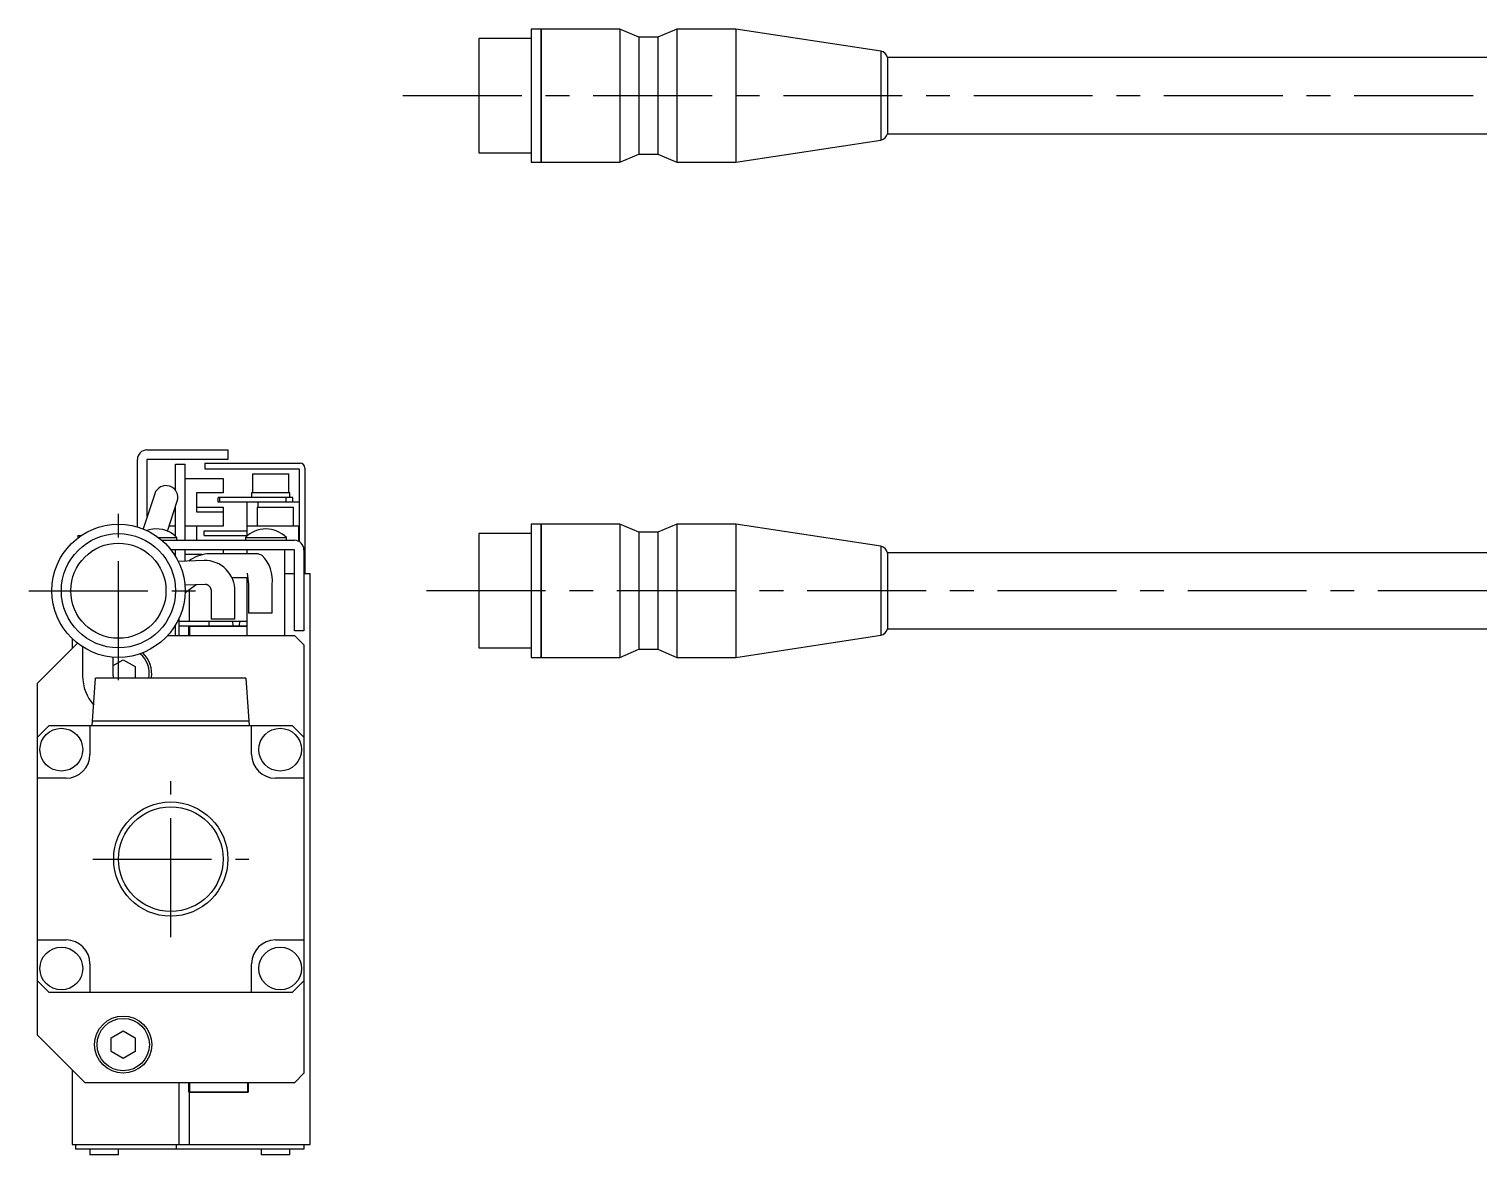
# Model space of a CAD drawing. Extents: x -228 to 421, y 17 to 294.
# Drawn here: x -227.9 to -75.5, y 173.7 to 292 of the extents above; entities that cross this region are included whole.
import ezdxf

# ---------------------------------------------------------------- set-up
doc = ezdxf.new("R2010")
doc.units = 0
doc.header["$LTSCALE"] = 10
doc.linetypes.add('CENTER', pattern=[2, 1.25, -0.25, 0.25, -0.25])
doc.layers.add('1', color=7, linetype='CONTINUOUS')

msp = doc.modelspace()

# ---------------------------------------------------------------- linework, layer by layer
at = {"layer": '1', "color": 7, "linetype": 'CONTINUOUS'}
for p, q in [((-175.130652, 292.048439), (-175.130652, 278.048441)), ((-174.13065, 292.048439), (-175.130652, 292.048439)), ((-174.13065, 292.048439), (-174.13065, 278.048441)), ((-174.08065, 292.048439), (-174.13065, 291.998439)), ((-174.08065, 292.048439), (-174.08065, 278.048441)), ((-165.82365, 292.048439), (-174.08065, 292.048439)), ((-165.82365, 292.048439), (-165.82365, 278.048441)), ((-163.82365, 291.19844), (-165.82365, 292.048439)), ((-163.82365, 291.19844), (-163.82365, 278.89844)), ((-161.82365, 291.19844), (-163.82365, 291.19844)), ((-159.82365, 292.048439), (-161.82365, 291.19844)), ((-161.82365, 291.19844), (-161.82365, 278.89844)), ((-159.82365, 292.048439), (-159.82365, 278.048441)), ((-153.630651, 292.048439), (-159.82365, 292.048439)), ((-153.630651, 292.048439), (-153.630651, 278.048441)), ((-138.396668, 289.732766), (-153.630651, 292.048439)), ((-180.630653, 291.048438), (-180.630653, 279.048442)), ((-175.130652, 291.048438), (-180.630653, 291.048438)), ((-138.396668, 289.732766), (-138.396668, 280.364115)), ((-137.672994, 289.04844), (-137.672994, 281.04844)), ((-52.630651, 289.04844), (-137.672994, 289.04844)), ((-137.672994, 281.04844), (-55.130654, 281.04844)), ((-180.630653, 279.048442), (-175.130652, 279.048442)), ((-153.630651, 278.048441), (-138.396668, 280.364115)), ((-175.130652, 278.048441), (-174.13065, 278.048441)), ((-174.13065, 278.098441), (-174.08065, 278.048441)), ((-174.08065, 278.048441), (-165.82365, 278.048441)), ((-165.82365, 278.048441), (-163.82365, 278.89844)), ((-163.82365, 278.89844), (-161.82365, 278.89844)), ((-161.82365, 278.89844), (-159.82365, 278.048441)), ((-159.82365, 278.048441), (-153.630651, 278.048441)), ((-215.528617, 247.811658), (-207.028617, 247.811658)), ((-207.028617, 247.811658), (-207.028617, 246.811658)), ((-216.528617, 239.719861), (-216.528617, 246.811658)), ((-215.528617, 246.811658), (-215.528617, 240.701376)), ((-207.028617, 246.811658), (-215.528617, 246.811658)), ((-212.528617, 246.311658), (-211.528617, 246.311658)), ((-212.528617, 243.561658), (-212.528617, 246.311658)), ((-211.528617, 238.311658), (-211.528617, 246.311658)), ((-209.428617, 246.411658), (-209.428617, 245.811658)), ((-209.428617, 246.411658), (-199.428617, 246.411658)), ((-209.428617, 245.811658), (-199.528617, 245.811658)), ((-199.528617, 245.811658), (-199.528617, 238.177684)), ((-198.928617, 245.911658), (-198.928617, 234.811658)), ((-211.528617, 244.811658), (-207.528617, 244.811658)), ((-207.528617, 244.811658), (-207.528617, 243.311658)), ((-204.428617, 245.311658), (-200.628617, 245.311658)), ((-204.428617, 245.311658), (-204.428617, 243.311658)), ((-200.628617, 243.311658), (-200.628617, 245.311658)), ((-214.717438, 243.19793), (-215.91695, 239.506209)), ((-213.363095, 239.275996), (-212.339797, 242.425387)), ((-210.328617, 243.311658), (-210.328617, 241.311658)), ((-207.528617, 243.311658), (-210.328617, 243.311658)), ((-208.032274, 242.311658), (-208.032274, 242.811658)), ((-200.180627, 242.811658), (-208.032274, 242.811658)), ((-207.875481, 242.311658), (-207.875481, 242.811658)), ((-200.528617, 243.311658), (-204.528617, 243.311658)), ((-204.528617, 243.311658), (-204.528617, 242.811658)), ((-200.913828, 242.311658), (-200.913828, 242.811658)), ((-200.528617, 242.811658), (-200.528617, 243.311658)), ((-200.180627, 242.311658), (-200.180627, 242.811658)), ((-212.528617, 238.747726), (-212.528617, 241.844257)), ((-210.328617, 241.811658), (-207.528617, 241.811658)), ((-210.328617, 241.311658), (-207.528617, 241.311658)), ((-199.528617, 242.311658), (-208.032274, 242.311658)), ((-207.528617, 241.811658), (-207.528617, 239.811658)), ((-205.028617, 242.311658), (-205.028617, 238.747726)), ((-203.928617, 241.811658), (-203.928617, 239.811658)), ((-203.928617, 241.811658), (-200.128617, 241.811658)), ((-203.882492, 242.311658), (-203.882492, 241.811658)), ((-200.128617, 239.811658), (-200.128617, 241.811658)), ((-212.528617, 239.811658), (-213.189048, 239.811658)), ((-207.528617, 239.811658), (-211.528617, 239.811658)), ((-210.328617, 239.811658), (-210.328617, 238.311658)), ((-209.528617, 238.811658), (-209.528617, 239.311658)), ((-209.528617, 239.311658), (-205.028617, 239.311658)), ((-199.528617, 239.811658), (-205.028617, 239.811658)), ((-199.578617, 238.204687), (-199.578617, 239.811658)), ((-175.130652, 240.011657), (-175.130652, 226.011659)), ((-174.13065, 240.011657), (-175.130652, 240.011657)), ((-174.13065, 240.011657), (-174.13065, 226.011659)), ((-174.08065, 240.011657), (-174.13065, 239.961657)), ((-174.08065, 240.011657), (-174.08065, 226.011659)), ((-165.82365, 240.011657), (-174.08065, 240.011657)), ((-165.82365, 240.011657), (-165.82365, 226.011659)), ((-163.82365, 239.161658), (-165.82365, 240.011657)), ((-159.82365, 240.011657), (-161.82365, 239.161658)), ((-159.82365, 240.011657), (-159.82365, 226.011659)), ((-153.630651, 240.011657), (-159.82365, 240.011657)), ((-153.630651, 240.011657), (-153.630651, 226.011659)), ((-138.396668, 237.695984), (-153.630651, 240.011657)), ((-222.778617, 238.811658), (-222.778617, 238.573806)), ((-222.778617, 238.811658), (-222.447799, 238.811658)), ((-214.318302, 238.603906), (-212.378617, 238.603906)), ((-213.955873, 238.311658), (-200.028617, 238.311658)), ((-212.378617, 238.311658), (-212.378617, 238.603906)), ((-209.528617, 238.811658), (-205.028617, 238.811658)), ((-205.178617, 238.603906), (-205.178617, 238.311658)), ((-205.178617, 238.603906), (-200.878617, 238.603906)), ((-200.878617, 238.311658), (-200.878617, 238.603906)), ((-180.630653, 239.011656), (-180.630653, 227.01166)), ((-175.130652, 239.011656), (-180.630653, 239.011656)), ((-163.82365, 239.161658), (-163.82365, 226.861658)), ((-161.82365, 239.161658), (-163.82365, 239.161658)), ((-161.82365, 239.161658), (-161.82365, 226.861658)), ((-200.028617, 237.311658), (-213.005033, 237.311658)), ((-212.528617, 236.617208), (-212.528617, 237.311658)), ((-211.528617, 236.122737), (-211.528617, 237.311658)), ((-209.753269, 236.811658), (-211.528617, 236.811658)), ((-209.194569, 236.901583), (-209.204162, 236.901554)), ((-204.130108, 236.901583), (-209.194569, 236.901583)), ((-207.528617, 237.311658), (-207.528617, 236.901583)), ((-205.028617, 237.311658), (-205.028617, 236.901583)), ((-204.003307, 236.895763), (-204.130108, 236.901583)), ((-203.855828, 236.874157), (-204.003307, 236.895763)), ((-203.709426, 236.836249), (-203.855828, 236.874157)), ((-203.565549, 236.781751), (-203.709426, 236.836249)), ((-203.425821, 236.71054), (-203.565549, 236.781751)), ((-201.028617, 228.311658), (-201.028617, 237.311658)), ((-200.028617, 228.811658), (-200.028617, 237.311658)), ((-199.028617, 237.311658), (-199.028617, 228.811658)), ((-138.396668, 237.695984), (-138.396668, 228.327333)), ((-137.672994, 237.011658), (-137.672994, 229.011658)), ((-55.130654, 237.011658), (-137.672994, 237.011658)), ((-209.513122, 236.19312), (-212.245598, 236.0977)), ((-205.011936, 234.872337), (-204.86247, 233.651583)), ((-201.028617, 234.811658), (-200.028617, 234.811658)), ((-199.028617, 234.811658), (-198.378617, 234.811658)), ((-198.378617, 174.811658), (-198.378617, 234.811658)), ((-211.555128, 233.620288), (-209.425874, 233.694643)), ((-211.014479, 233.189419), (-210.354946, 233.662433)), ((-209.425874, 233.694643), (-209.397145, 233.694846)), ((-209.397145, 233.694846), (-209.356169, 233.692362)), ((-209.356169, 233.692362), (-209.315433, 233.686634)), ((-209.315433, 233.686634), (-209.275646, 233.677838)), ((-209.275646, 233.677838), (-209.237376, 233.666298)), ((-209.237376, 233.666298), (-209.20095, 233.652385)), ((-209.20095, 233.652385), (-209.166487, 233.636449)), ((-209.166487, 233.636449), (-209.133967, 233.618779)), ((-209.133967, 233.618779), (-209.103304, 233.599599)), ((-209.103304, 233.599599), (-209.074391, 233.579084)), ((-209.074391, 233.579084), (-209.047123, 233.557366)), ((-209.047123, 233.557366), (-209.021405, 233.534552)), ((-209.021405, 233.534552), (-208.997159, 233.510728)), ((-208.997159, 233.510728), (-208.97432, 233.485968)), ((-208.97432, 233.485968), (-208.952839, 233.460335)), ((-208.952839, 233.460335), (-208.932674, 233.433888)), ((-208.932674, 233.433888), (-208.913795, 233.406678)), ((-208.913795, 233.406678), (-208.896181, 233.378756)), ((-208.896181, 233.378756), (-208.879814, 233.350171)), ((-208.879814, 233.350171), (-208.864684, 233.320972)), ((-208.864684, 233.320972), (-208.850782, 233.291204)), ((-208.850782, 233.291204), (-208.838105, 233.260916)), ((-208.838105, 233.260916), (-208.82665, 233.230155)), ((-208.82665, 233.230155), (-208.816417, 233.19897)), ((-208.816417, 233.19897), (-208.807405, 233.167408)), ((-206.610993, 234.401583), (-204.908903, 234.401583)), ((-205.028617, 234.401583), (-205.028617, 228.311658)), ((-204.86247, 233.651583), (-204.86247, 230.651583)), ((-202.36247, 230.651583), (-202.36247, 233.651583)), ((-211.531832, 232.799565), (-211.014479, 233.189419)), ((-211.099706, 233.125196), (-211.099706, 229.811658)), ((-208.807405, 233.167408), (-208.799617, 233.13552)), ((-208.799617, 233.13552), (-208.793054, 233.103355)), ((-208.793054, 233.103355), (-208.787716, 233.070964)), ((-208.787716, 233.070964), (-208.783605, 233.038398)), ((-208.783605, 233.038398), (-208.780721, 233.005708)), ((-208.780721, 233.005708), (-208.779063, 232.972947)), ((-208.779063, 232.972947), (-208.778617, 232.944957)), ((-208.778617, 232.944957), (-208.778617, 230.011658)), ((-206.278617, 230.011658), (-206.278617, 232.944957)), ((-212.134295, 228.311658), (-212.134295, 230.163391)), ((-202.36247, 230.651583), (-204.86247, 230.651583)), ((-212.528617, 228.311658), (-212.528617, 229.406109)), ((-212.134295, 229.811658), (-205.028617, 229.811658)), ((-212.134295, 229.311658), (-205.028617, 229.311658)), ((-211.112577, 229.309999), (-211.049695, 229.261658)), ((-211.112577, 228.311658), (-211.112577, 229.309999)), ((-211.049695, 229.261658), (-211.049695, 228.311658)), ((-205.028617, 229.261658), (-211.049695, 229.261658)), ((-209.028617, 229.811658), (-209.028617, 229.311658)), ((-206.278617, 230.011658), (-208.778617, 230.011658)), ((-206.533374, 229.811658), (-206.516572, 229.311658)), ((-205.786048, 229.311658), (-205.766798, 229.811658)), ((-199.028617, 228.811658), (-200.028617, 228.811658)), ((-137.672994, 229.011658), (-54.002434, 229.011658)), ((-222.841864, 227.498412), (-227.028617, 223.311658)), ((-223.378617, 227.964136), (-223.378617, 226.961658)), ((-222.293158, 227.110115), (-222.293158, 224.060188)), ((-213.341134, 228.311658), (-200.028617, 228.311658)), ((-199.028617, 227.311658), (-200.028617, 228.311658)), ((-199.028617, 227.311658), (-199.028617, 182.311658)), ((-153.630651, 226.011659), (-138.396668, 228.327333)), ((-219.093158, 224.060188), (-219.093158, 226.034461)), ((-219.093158, 225.140421), (-218.028617, 225.755034)), ((-218.028617, 225.755034), (-216.778617, 225.033346)), ((-180.630653, 227.01166), (-175.130652, 227.01166)), ((-175.130652, 226.011659), (-174.13065, 226.011659)), ((-174.13065, 226.061659), (-174.08065, 226.011659)), ((-174.08065, 226.011659), (-165.82365, 226.011659)), ((-165.82365, 226.011659), (-163.82365, 226.861658)), ((-163.82365, 226.861658), (-161.82365, 226.861658)), ((-161.82365, 226.861658), (-159.82365, 226.011659)), ((-159.82365, 226.011659), (-153.630651, 226.011659)), ((-216.778617, 225.033346), (-216.778617, 223.811658)), ((-227.028617, 186.311658), (-227.028617, 223.311658)), ((-221.278617, 218.811658), (-220.928987, 223.811658)), ((-205.128251, 223.811658), (-220.928983, 223.811658)), ((-205.128257, 223.811658), (-204.778617, 218.811658)), ((-225.828617, 218.811658), (-227.028617, 217.611658)), ((-200.228617, 218.811658), (-225.828617, 218.811658)), ((-221.528617, 218.811658), (-221.528617, 215.811658)), ((-204.813581, 219.311658), (-221.243654, 219.311658)), ((-204.528617, 215.811658), (-204.528617, 218.811658)), ((-199.028617, 217.611658), (-200.228617, 218.811658)), ((-224.028617, 213.311658), (-227.028617, 213.311658)), ((-199.028617, 213.311658), (-202.028617, 213.311658)), ((-227.028617, 196.311658), (-224.028617, 196.311658)), ((-202.028617, 196.311658), (-199.028617, 196.311658)), ((-221.528617, 193.811658), (-221.528617, 190.811658)), ((-204.528617, 190.811658), (-204.528617, 193.811658)), ((-227.028617, 192.011658), (-225.828617, 190.811658)), ((-225.828617, 190.811658), (-200.228617, 190.811658)), ((-200.228617, 190.811658), (-199.028617, 192.011658)), ((-227.028617, 186.311658), (-222.028617, 181.311658)), ((-219.278617, 186.033346), (-218.028617, 186.755034)), ((-219.278617, 184.589971), (-219.278617, 186.033346)), ((-218.028617, 186.755034), (-216.778617, 186.033346)), ((-216.778617, 186.033346), (-216.778617, 184.589971)), ((-218.028617, 183.868283), (-219.278617, 184.589971)), ((-216.778617, 184.589971), (-218.028617, 183.868283)), ((-223.378617, 182.661658), (-223.378617, 174.811658)), ((-200.028617, 181.311658), (-199.028617, 182.311658)), ((-200.028617, 181.311658), (-222.028617, 181.311658)), ((-212.134295, 174.811658), (-212.134295, 181.311658)), ((-211.113019, 180.311658), (-204.878276, 180.311658)), ((-211.112577, 180.313318), (-211.112577, 181.311658)), ((-211.049695, 180.361658), (-211.112577, 180.313318)), ((-211.099706, 180.311658), (-211.099706, 174.811658)), ((-211.049695, 181.311658), (-211.049695, 180.361658)), ((-211.049695, 180.361658), (-204.928265, 180.361658)), ((-204.928265, 180.361658), (-204.928265, 181.311658)), ((-204.891835, 180.313553), (-204.928265, 180.361658)), ((-204.891835, 181.311658), (-204.891835, 180.313553)), ((-204.878276, 181.311658), (-204.878276, 180.311658)), ((-223.378617, 174.811658), (-198.378617, 174.811658)), ((-223.028617, 174.811658), (-223.028617, 174.311658)), ((-199.028617, 174.311658), (-223.028617, 174.311658)), ((-221.528617, 174.311658), (-221.528617, 173.711658)), ((-218.528617, 173.711658), (-218.528617, 174.311658)), ((-212.425123, 174.311658), (-212.425123, 174.811658)), ((-203.528617, 174.311658), (-203.528617, 173.711658)), ((-200.528617, 173.711658), (-200.528617, 174.311658)), ((-199.028617, 174.811658), (-199.028617, 174.311658)), ((-218.528617, 173.711658), (-221.528617, 173.711658)), ((-200.528617, 173.711658), (-203.528617, 173.711658))]:
    msp.add_line(p, q, dxfattribs=at)
at = {"layer": '1', "color": 4, "linetype": 'CENTER'}
for p, q in [((-188.630654, 285.04844), (-38.630654, 285.04844)), ((-218.528617, 223.61166), (-218.528617, 242.411657)), ((-227.928616, 233.011658), (-209.128618, 233.011658)), ((-53.630654, 233.011658), (-188.630654, 233.011658)), ((-213.028617, 196.611658), (-213.028617, 213.011658)), ((-221.228617, 204.811658), (-204.828617, 204.811658))]:
    msp.add_line(p, q, dxfattribs=at)
at = {"layer": '1', "color": 9, "linetype": 'CONTINUOUS'}
msp.add_line((-209.028612, 229.811658), (-209.028612, 229.311658), dxfattribs=at)
at = {"layer": '1', "color": 7, "linetype": 'CONTINUOUS'}
for centre, radius in [((-218.528617, 233.011658), 6.999999), ((-218.528617, 233.011658), 5.999998), ((-218.528617, 233.011658), 5), ((-224.528617, 216.311658), 2.25), ((-201.528617, 216.311658), 2.25), ((-213.028617, 204.811658), 6), ((-213.028617, 204.811658), 5.5), ((-224.528617, 193.311658), 2.25), ((-201.528617, 193.311658), 2.25), ((-218.028617, 185.311658), 3), ((-218.028617, 185.311658), 2.75)]:
    msp.add_circle(centre, radius, dxfattribs=at)
for centre, radius, start, end in [((-138.630652, 288.760523), 1.000002, 16.733256, 76.468302), ((-138.630652, 281.336357), 1.000002, 283.531698, 343.266744), ((-215.528617, 246.811658), 1, 90, 180), ((-199.428617, 245.911658), 0.5, 0, 90), ((-213.528617, 242.811658), 1.25, 342, 162), ((-214.528617, 236.511658), 3, 44.220044, 109.471221), ((-203.028617, 236.511658), 3, 44.220044, 135.779956), ((-200.028617, 237.311658), 1, 0, 90), ((-208.620909, 232.635359), 4.308772, 98.090595, 125.647853), ((-206.045387, 234.085631), 3.708406, 353.27844787, 45.05837836), ((-138.630652, 236.723741), 1.000002, 16.733256, 76.468302), ((-209.46335, 233.008149), 3.18536, 358.863281, 90.895301), ((-98.528617, 259.261658), 116.5, 194.896962, 194.897806), ((-138.630652, 229.299575), 1.000002, 283.531698, 343.266744), ((-218.028617, 224.311658), 2.75, 349.524318, 49.33281), ((-218.028617, 224.311658), 3, 350.405932, 46.711663), ((-217.693158, 224.060188), 4.6, 180, 221.736603), ((-217.693158, 224.060188), 1.4, 180, 190.225391), ((-224.028617, 215.811658), 2.5, 270, 0), ((-202.028617, 215.811658), 2.5, 180, 270), ((-224.028617, 193.811658), 2.5, 0, 90), ((-202.028617, 193.811658), 2.5, 90, 180), ((-98.528617, 150.361658), 116.5, 165.102194, 165.103038), ((-98.528617, 150.361658), 110.5, 164.272774, 164.273795)]:
    msp.add_arc(centre, radius, start, end, dxfattribs=at)

doc.saveas('drawing.dxf')
